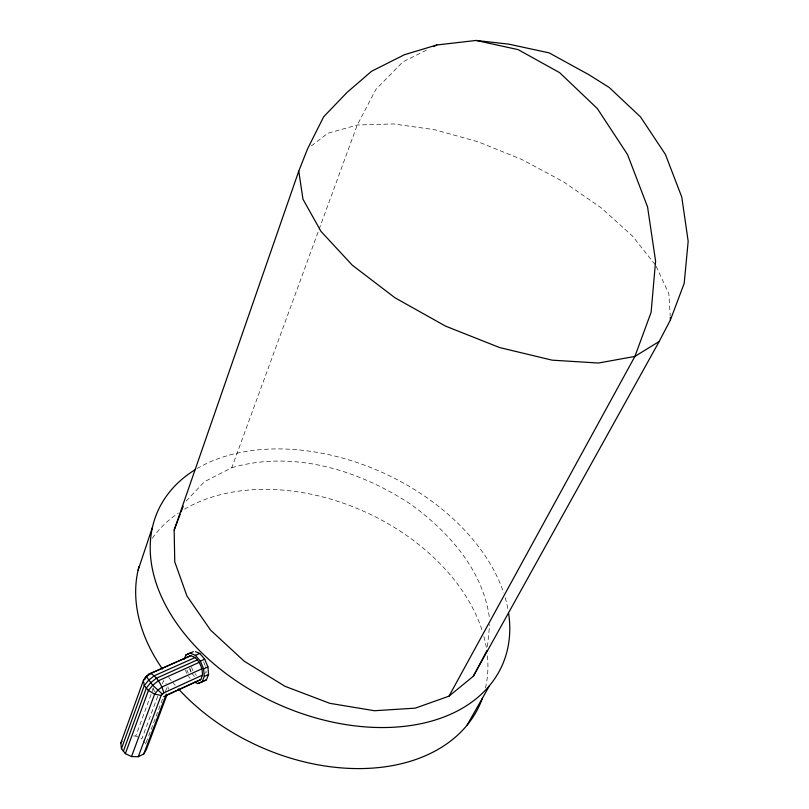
<?xml version="1.0" encoding="UTF-8"?>
<svg xmlns="http://www.w3.org/2000/svg" width="809" height="809" viewBox="0 0 809 809"><rect width="100%" height="100%" fill="white"/><g stroke="black" fill="none" stroke-linecap="round" stroke-linejoin="round"><path stroke-width="0.61" stroke-dasharray="4.04 3.03" d="M487.473 646.644L489.678 624.396M186.232 501.034L204.333 481.78L231.789 467.713L318.635 230.545M319.07 229.362L357.275 125.011L375.902 89.395L402.811 61.939L428.062 49.349M133.546 735.968L135.76 736.028L153.609 687.478M157.704 696.266L141.848 738.92L138.804 737.474M162.376 683.716L163.519 680.632L166.26 683.898M146.196 742.601L162.71 698.632M165.319 691.685L167.241 686.558M311.435 145.853L327.797 133.293L357.275 125.011L393.71 123.949L434.757 129.743L478.149 141.808L521.694 159.413L563.286 181.671L600.834 207.559L632.284 235.854L655.603 265.16M204.07 673.543L206.164 672.582L205.678 666.778M231.789 467.713C293.404 449.764 359.418 470.13 411.356 504.685C448.995 532.241 483.165 570.396 489.485 618.288M135.76 736.028L137.793 736.989M194.918 673.644L196.425 675.404M191.966 673.523L194.403 676.385M188.477 676.435L190.105 678.357M155.035 691.867L152.527 688.176M143.415 740.852L145.762 743.764M656.139 266.303L668.871 293.798L670.216 316.188M203.615 661.843L205.264 665.787M191.389 667.01L193.017 670.904M189.69 668.092L191.055 671.349M189.7 668.922L190.924 671.854M186.94 670.054L188.264 673.24M185.392 670.034L186.758 673.3M167.878 686.77L168.393 689.228M175.199 685.243A184.29 128.651 24.3 0 1 172.873 682.533M171.195 680.5A184.29 128.651 24.3 0 1 168.737 677.426M152.375 538.248A184.29 128.651 24.3 0 1 178.405 513.037M184.573 509.154A184.29 128.651 24.3 0 1 356.638 508.244A184.29 128.651 24.3 0 1 482.508 631.728M483.903 636.541A184.29 128.651 24.3 0 1 486.502 648.636M487.433 655.856A184.29 128.651 24.3 0 1 485.41 688.156M197.032 468.583A188.659 127.043 24.2 0 1 372.504 468.259A188.659 127.043 24.2 0 1 503.694 592.936M505.19 597.73A188.659 127.043 24.2 0 1 508.032 609.764"/><path stroke-width="1.21" d="M138.106 570.133L152.486 527.175M174.168 530.057L298.764 171.124L307.582 148.805L323.651 116.809L347.021 92.438L371.594 71.243L404.5 54.688L436.84 44.97L476.127 40.45L508.912 44.171L549.129 52.878L588.74 74.62L609.217 87.473L640.485 116.87L665.413 154.418L681.785 197.103L688.176 241.335L684.181 283.393L670.439 319.909L659.204 341.459L473.346 676.233L449.005 696.155L415.3 708.138L374.486 710.737L329.789 703.324L285.021 686.315L244.116 661.145L210.573 630.13L186.97 596.051L174.754 561.82L174.168 530.057L180.195 514.2M200.763 679.58L166.947 694.971L146.459 749.296L143.729 754.039L138.268 756.708L131.533 756.567L125.365 753.634L121.451 748.709L120.824 743.137L143.355 680.551L145.812 676.961L148.472 674.382L190.752 655.654L195.171 657.525L199.297 662.338L201.997 668.77L202.533 675.09L200.763 679.58L163.63 696.701M144.963 679.327L145.812 676.961M121.451 748.709L144.295 685.496L148.573 680.258L154.297 675.768L195.171 657.525M123.403 751.167L146.358 687.984L150.636 682.745L156.37 678.245L197.234 659.932M125.365 753.634L148.421 690.481L152.709 685.233L158.443 680.733L199.297 662.338M131.533 756.567L154.61 694.132L157.745 690.299L161.942 686.993L201.997 668.77M138.268 756.708L161.163 695.457L163.843 692.848L202.533 675.09M143.729 754.039L166.3 694.102M184.23 659.274L185.868 654.956L193.351 651.68M181.054 511.935L183.208 506.272M194.656 682.159L197.831 683.565L202.129 681.825L204.252 676.445L203.615 668.861L200.369 661.125L195.414 655.351L190.105 653.106L185.868 654.956M202.129 681.825L206.426 679.833L208.56 674.463L207.933 666.889L204.697 659.173L199.742 653.429L195.495 651.639M146.945 675.576L143.355 680.551L144.295 685.496L148.421 690.481L154.61 694.132L161.163 695.457M473.346 676.233L487.109 650.345M449.005 696.155L634.903 356.415L651.103 312.355L655.593 261.125L647.564 206.932L627.521 154.519L597.275 108.497L559.666 72.679L518.114 49.622L476.127 40.45M467.046 725.198L489.516 685.638M120.824 743.137L121.957 741.256M659.204 341.459L634.903 356.415L598.458 363.029L552.163 360.167L499.669 347.577L445.607 326.148L394.974 297.783L352.279 265.18L320.961 231.364L302.971 199.216L298.764 171.124M433.543 46.609L436.84 44.97M197.831 683.565L206.426 679.833M204.252 676.445L208.56 674.463M203.615 668.861L207.933 666.889M200.369 661.125L204.697 659.173M190.752 655.654L148.472 674.382M195.414 655.351L199.742 653.429M162.306 694.051L152.709 685.233L146.469 676.718L150.646 673.452C157.795 677.345 161.679 685.304 163.843 692.848M670.287 317.431L670.439 319.909M482.619 697.692A184.29 128.651 24.3 0 1 352.431 768.499A184.29 128.651 24.3 0 1 178.415 688.853M162.538 669.073A184.29 128.651 24.3 0 1 139.037 566.442M508.628 613.364A188.659 127.043 24.2 0 1 276.223 703.345A188.659 127.043 24.2 0 1 194.959 469.837"/></g></svg>
